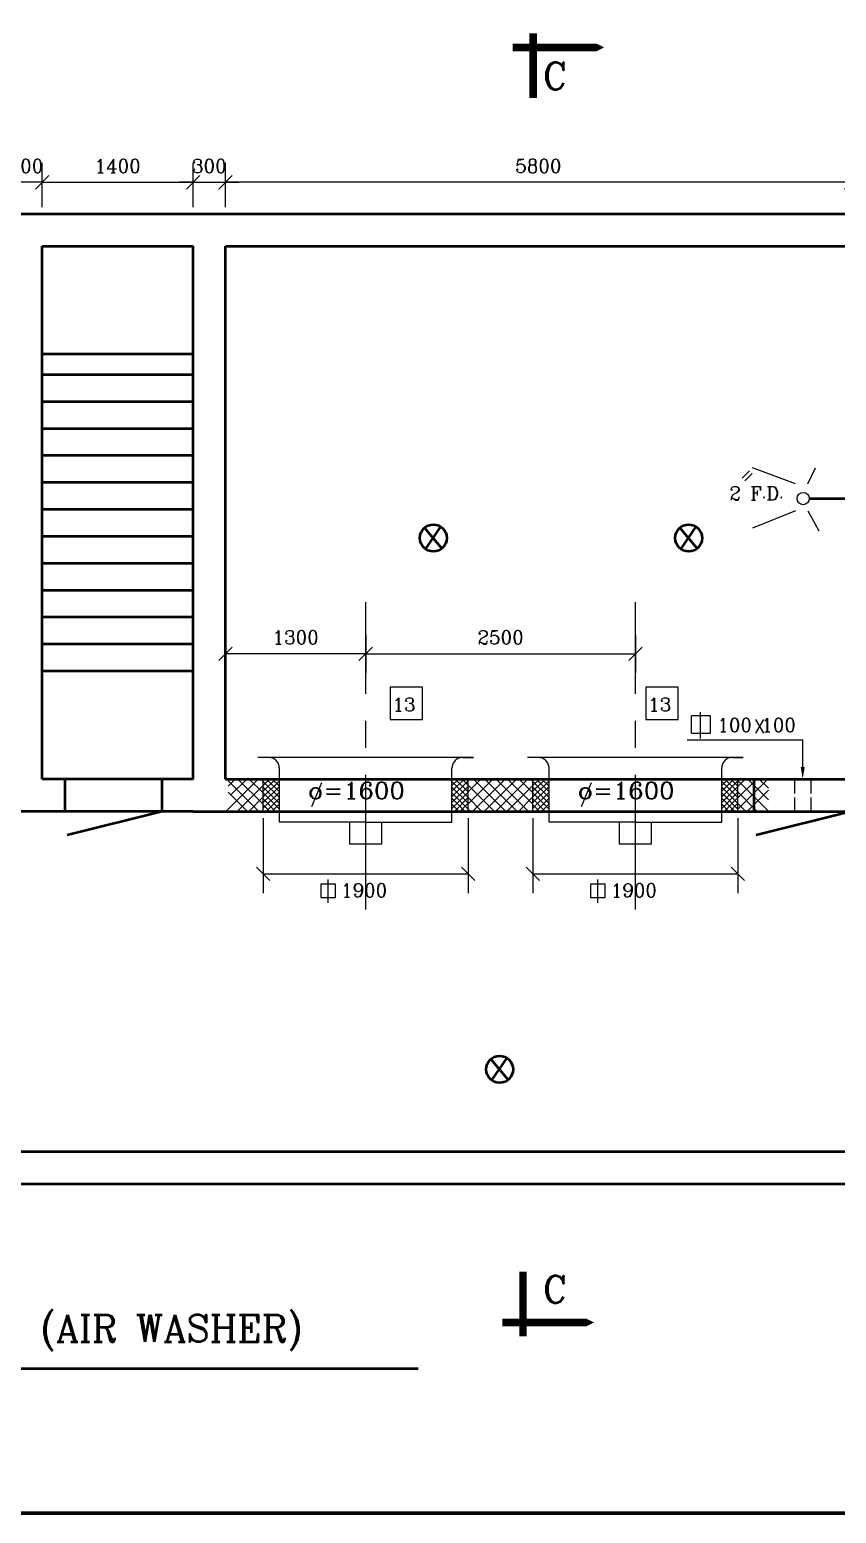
# Model space of a CAD drawing. Header units: inches. Extents: x 14.4 to 65.9, y 4.3 to 68.5.
# Drawn here: x 31.58 to 39.06, y 38.76 to 52.53 of the extents above; entities that cross this region are included whole.
import ezdxf
from ezdxf.enums import TextEntityAlignment as Align

# ---------------------------------------------------------------- set-up
doc = ezdxf.new("R2010")
doc.units = ezdxf.units.IN
doc.header["$MEASUREMENT"] = 0
doc.linetypes.add('CENTER', pattern=[2, 1.25, -0.25, 0.25, -0.25])
doc.layers.add('cadr', color=250, linetype='Continuous')
for name, color, linetype, lineweight in [('DIMEN', 5, 'Continuous', 25), ('STRUC', 3, 'Continuous', 50), ('UNITS', 7, 'Continuous', 25)]:
    doc.layers.add(name, color=color, linetype=linetype, lineweight=lineweight)
doc.styles.add('ROMANC', font='romanc')
doc.styles.add('ROMANS', font='romans')
doc.dimstyles.get("Standard").update_dxf_attribs({"dimtxt": 0.125, "dimasz": 0.125, "dimexe": 0.18, "dimexo": 0.0625, "dimgap": 0.09, "dimtad": 1, "dimdec": 4, "dimzin": 0, "dimdsep": 46, "dimtxsty": 'ROMANC', "dimblk": 'OBLIQUE', "dimcen": 0.09, "dimadec": 0, "dimazin": 0, "dimtfac": 1, "dimtdec": 4, "dimtofl": 0, "dimtmove": 0, "dimatfit": 3, "dimfxl": 1, "dimtolj": 1, "dimtzin": 0, "dimarcsym": 1})

# ---------------------------------------------------------------- blocks, each defined once
blk = doc.blocks.new('_Oblique')
at = {"layer": 'STRUC', "color": 0, "lineweight": -2}
blk.add_line((-0.5, -0.5), (0.5, 0.5), dxfattribs=at)
blk = doc.blocks.new('*D33')
at = {"layer": 'DIMEN', "color": 0, "lineweight": -2, "transparency": 16777216}
for p, q in [((33.094, 50.882), (33.094, 51.291)), ((33.394, 50.882), (33.394, 51.291)), ((33.094, 51.111), (32.969, 51.111)), ((33.094, 51.111), (33.394, 51.111)), ((33.394, 51.111), (33.519, 51.111))]:
    blk.add_line(p, q, dxfattribs=at)
at = {"layer": 'DIMEN', "color": 0, "lineweight": -2, "transparency": 16777216, "xscale": 0.125, "yscale": 0.125, "zscale": 0.125}
blk.add_blockref('_Oblique', (33.094, 51.111), dxfattribs=at)
at = {"layer": 'DIMEN', "color": 0, "lineweight": -2, "transparency": 16777216, "xscale": 0.125, "yscale": 0.125, "zscale": 0.125, "rotation": 180}
blk.add_blockref('_Oblique', (33.394, 51.111), dxfattribs=at)
at = {"layer": 'DIMEN', "color": 0, "transparency": 16777216, "insert": (33.244, 51.263), "char_height": 0.125, "attachment_point": 5, "style": 'ROMANC'}
blk.add_mtext('\\A1;300', dxfattribs=at)
blk = doc.blocks.new('*D34')
at = {"layer": 'DIMEN', "color": 0, "lineweight": -2, "transparency": 16777216}
for p, q in [((34.694, 46.913), (34.694, 46.557)), ((37.194, 46.913), (37.194, 46.557)), ((34.694, 46.737), (37.194, 46.737))]:
    blk.add_line(p, q, dxfattribs=at)
at = {"layer": 'DIMEN', "color": 0, "lineweight": -2, "transparency": 16777216, "xscale": 0.125, "yscale": 0.125, "zscale": 0.125, "rotation": 180}
blk.add_blockref('_Oblique', (34.694, 46.737), dxfattribs=at)
at = {"layer": 'DIMEN', "color": 0, "lineweight": -2, "transparency": 16777216, "xscale": 0.125, "yscale": 0.125, "zscale": 0.125}
blk.add_blockref('_Oblique', (37.194, 46.737), dxfattribs=at)
at = {"layer": 'DIMEN', "color": 0, "transparency": 16777216, "insert": (35.944, 46.89), "char_height": 0.125, "attachment_point": 5, "style": 'ROMANC'}
blk.add_mtext('\\A1;2500', dxfattribs=at)
blk = doc.blocks.new('*D86')
at = {"layer": 'DIMEN', "color": 0, "lineweight": -2, "transparency": 16777216}
for p, q in [((33.394, 50.944), (33.394, 51.291)), ((39.194, 50.838), (39.194, 51.291)), ((39.194, 51.111), (33.394, 51.111))]:
    blk.add_line(p, q, dxfattribs=at)
at = {"layer": 'DIMEN', "color": 0, "lineweight": -2, "transparency": 16777216, "xscale": 0.125, "yscale": 0.125, "zscale": 0.125, "rotation": 180}
blk.add_blockref('_Oblique', (33.394, 51.111), dxfattribs=at)
at = {"layer": 'DIMEN', "color": 0, "lineweight": -2, "transparency": 16777216, "xscale": 0.125, "yscale": 0.125, "zscale": 0.125}
blk.add_blockref('_Oblique', (39.194, 51.111), dxfattribs=at)
at = {"layer": 'DIMEN', "color": 0, "transparency": 16777216, "insert": (36.294, 51.263), "char_height": 0.125, "attachment_point": 5, "style": 'ROMANC'}
blk.add_mtext('\\A1;5800', dxfattribs=at)
blk = doc.blocks.new('*D87')
at = {"layer": 'DIMEN', "color": 0, "lineweight": -2, "transparency": 16777216}
for p, q in [((34.694, 46.8), (34.694, 46.917)), ((34.694, 46.737), (33.394, 46.737)), ((33.394, 46.7), (33.394, 46.557))]:
    blk.add_line(p, q, dxfattribs=at)
at = {"layer": 'DIMEN', "color": 0, "lineweight": -2, "transparency": 16777216, "xscale": 0.125, "yscale": 0.125, "zscale": 0.125, "rotation": 180}
blk.add_blockref('_Oblique', (33.394, 46.737), dxfattribs=at)
at = {"layer": 'DIMEN', "color": 0, "lineweight": -2, "transparency": 16777216, "xscale": 0.125, "yscale": 0.125, "zscale": 0.125}
blk.add_blockref('_Oblique', (34.694, 46.737), dxfattribs=at)
at = {"layer": 'DIMEN', "color": 0, "transparency": 16777216, "insert": (34.044, 46.89), "char_height": 0.125, "attachment_point": 5, "style": 'ROMANC'}
blk.add_mtext('\\A1;1300', dxfattribs=at)
blk = doc.blocks.new('*D91')
at = {"layer": 'DIMEN', "color": 0, "lineweight": -2, "transparency": 16777216}
for p, q in [((31.394, 50.882), (31.394, 51.291)), ((31.694, 50.882), (31.694, 51.291)), ((31.394, 51.111), (31.269, 51.111)), ((31.694, 51.111), (31.394, 51.111)), ((31.694, 51.111), (31.819, 51.111))]:
    blk.add_line(p, q, dxfattribs=at)
at = {"layer": 'DIMEN', "color": 0, "lineweight": -2, "transparency": 16777216, "xscale": 0.125, "yscale": 0.125, "zscale": 0.125}
blk.add_blockref('_Oblique', (31.394, 51.111), dxfattribs=at)
at = {"layer": 'DIMEN', "color": 0, "lineweight": -2, "transparency": 16777216, "xscale": 0.125, "yscale": 0.125, "zscale": 0.125, "rotation": 180}
blk.add_blockref('_Oblique', (31.694, 51.111), dxfattribs=at)
at = {"layer": 'DIMEN', "color": 0, "transparency": 16777216, "insert": (31.544, 51.263), "char_height": 0.125, "attachment_point": 5, "style": 'ROMANC'}
blk.add_mtext('\\A1;300', dxfattribs=at)
blk = doc.blocks.new('*D140')
at = {"layer": 'DIMEN', "color": 0, "lineweight": -2, "transparency": 16777216}
for p, q in [((31.694, 50.944), (31.694, 51.291)), ((33.094, 50.944), (33.094, 51.291)), ((31.694, 51.111), (33.094, 51.111))]:
    blk.add_line(p, q, dxfattribs=at)
at = {"layer": 'DIMEN', "color": 0, "lineweight": -2, "transparency": 16777216, "xscale": 0.125, "yscale": 0.125, "zscale": 0.125, "rotation": 180}
blk.add_blockref('_Oblique', (31.694, 51.111), dxfattribs=at)
at = {"layer": 'DIMEN', "color": 0, "lineweight": -2, "transparency": 16777216, "xscale": 0.125, "yscale": 0.125, "zscale": 0.125}
blk.add_blockref('_Oblique', (33.094, 51.111), dxfattribs=at)
at = {"layer": 'DIMEN', "color": 0, "transparency": 16777216, "insert": (32.394, 51.263), "char_height": 0.125, "attachment_point": 5, "style": 'ROMANC'}
blk.add_mtext('\\A1;1400', dxfattribs=at)

msp = doc.modelspace()

# ---------------------------------------------------------------- linework, layer by layer
at = {"color": 6, "linetype": 'CENTER', "lineweight": 25}
for p, q in [((34.6936, 44.36532), (34.6936, 47.21635)), ((37.1936, 44.36532), (37.1936, 47.21635))]:
    msp.add_line(p, q, dxfattribs=at)
for p, q in [((35.21991, 46.42663), (34.91991, 46.42663)), ((34.91991, 46.42663), (34.91991, 46.12663)), ((35.21991, 46.12663), (35.21991, 46.42663)), ((37.59026, 46.42663), (37.29026, 46.42663)), ((37.29026, 46.42663), (37.29026, 46.12663)), ((37.59026, 46.12663), (37.59026, 46.42663)), ((34.91991, 46.12663), (35.21991, 46.12663)), ((37.29026, 46.12663), (37.59026, 46.12663))]:
    msp.add_line(p, q)
at = {"linetype": 'Continuous'}
for p, q in [((35.6936, 45.77541), (33.6936, 45.77541)), ((38.1936, 45.77541), (36.1936, 45.77541)), ((33.7436, 45.27541), (33.7436, 45.57541)), ((35.4936, 45.42541), (35.4936, 45.62541)), ((35.6436, 45.27541), (35.6436, 45.57541)), ((36.2436, 45.27541), (36.2436, 45.57541)), ((37.9936, 45.42541), (37.9936, 45.62541)), ((38.1436, 45.27541), (38.1436, 45.57541)), ((34.28529, 45.54084), (34.18997, 45.31857)), ((36.78529, 45.54084), (36.68997, 45.31857)), ((34.5436, 45.17541), (34.5436, 44.97541)), ((34.8436, 44.97541), (34.8436, 45.17541)), ((37.0436, 45.17541), (37.0436, 44.97541)), ((37.3436, 44.97541), (37.3436, 45.17541)), ((34.5436, 44.97541), (34.8436, 44.97541)), ((37.0436, 44.97541), (37.3436, 44.97541))]:
    msp.add_line(p, q, dxfattribs=at)
at = {"color": 7, "linetype": 'CENTER'}
for p, q in [((33.7936, 45.77541), (33.6936, 45.77541)), ((35.5936, 45.77541), (35.6936, 45.77541)), ((36.2936, 45.77541), (36.1936, 45.77541)), ((38.0936, 45.77541), (38.1936, 45.77541))]:
    msp.add_line(p, q, dxfattribs=at)
at = {"color": 0, "linetype": 'Continuous'}
for p, q in [((33.6974, 45.57541), (33.3974, 45.27541)), ((33.48526, 45.57541), (33.41847, 45.50862)), ((33.70274, 45.27541), (33.41847, 45.55967)), ((33.59133, 45.57541), (33.44133, 45.42541)), ((33.7436, 45.34061), (33.5088, 45.57541)), ((33.7436, 45.44667), (33.61487, 45.57541)), ((33.7436, 45.55274), (33.72094, 45.57541)), ((33.75043, 45.57541), (33.7436, 45.56858)), ((33.80346, 45.57541), (33.7436, 45.51555)), ((33.8565, 45.57541), (33.7436, 45.46252)), ((33.8936, 45.55949), (33.7436, 45.40949)), ((33.8936, 45.45577), (33.77397, 45.57541)), ((33.8936, 45.50881), (33.827, 45.57541)), ((33.8936, 45.56184), (33.88003, 45.57541)), ((35.60658, 45.57541), (35.4936, 45.46243)), ((35.50052, 45.57541), (35.4936, 45.5685)), ((35.55355, 45.57541), (35.4936, 45.51546)), ((35.6436, 45.45586), (35.52406, 45.57541)), ((35.88743, 45.27541), (35.58743, 45.57541)), ((35.6436, 45.56193), (35.63012, 45.57541)), ((35.76194, 45.57541), (35.6436, 45.45708)), ((35.87364, 45.57541), (35.6436, 45.34537)), ((35.98526, 45.57541), (35.68526, 45.27541)), ((35.99349, 45.27541), (35.69349, 45.57541)), ((36.09133, 45.57541), (35.79133, 45.27541)), ((36.09667, 45.27541), (35.79667, 45.57541)), ((36.1974, 45.57541), (35.8974, 45.27541)), ((36.20274, 45.27541), (35.90274, 45.57541)), ((36.2436, 45.34061), (36.0088, 45.57541)), ((36.2436, 45.44667), (36.11487, 45.57541)), ((36.2436, 45.55274), (36.22094, 45.57541)), ((36.3565, 45.57541), (36.2436, 45.46252)), ((36.30346, 45.57541), (36.2436, 45.51555)), ((36.25043, 45.57541), (36.2436, 45.56858)), ((36.3936, 45.55949), (36.2436, 45.40949)), ((36.3936, 45.45577), (36.27397, 45.57541)), ((36.3936, 45.50881), (36.327, 45.57541)), ((36.3936, 45.56184), (36.38003, 45.57541)), ((38.10658, 45.57541), (37.9936, 45.46243)), ((38.05355, 45.57541), (37.9936, 45.51546)), ((38.00052, 45.57541), (37.9936, 45.5685)), ((38.1436, 45.45586), (38.02406, 45.57541)), ((38.1436, 45.5089), (38.07709, 45.57541)), ((38.1436, 45.56193), (38.13012, 45.57541)), ((38.42847, 45.57909), (38.1436, 45.29423)), ((38.21265, 45.57541), (38.1436, 45.50636)), ((38.31872, 45.57541), (38.1436, 45.4003)), ((38.43012, 45.27541), (38.1436, 45.56193)), ((38.42847, 45.38313), (38.23619, 45.57541)), ((38.42847, 45.4892), (38.34226, 45.57541)), ((33.59667, 45.27541), (33.41847, 45.45361)), ((33.7436, 45.51555), (33.50346, 45.27541)), ((33.8936, 45.40274), (33.7436, 45.55274)), ((33.8936, 45.50645), (33.7436, 45.35645)), ((33.8936, 45.34971), (33.7436, 45.49971)), ((33.8936, 45.45342), (33.7436, 45.30342)), ((33.8936, 45.29667), (33.7436, 45.44667)), ((35.6436, 45.5594), (35.4936, 45.4094)), ((35.6436, 45.40283), (35.4936, 45.55283)), ((35.6436, 45.50636), (35.4936, 45.35636)), ((35.6436, 45.3498), (35.4936, 45.4998)), ((35.6436, 45.45333), (35.4936, 45.30333)), ((35.6436, 45.29676), (35.4936, 45.44676)), ((35.62102, 45.42541), (35.61835, 45.42808)), ((36.2436, 45.51555), (36.00346, 45.27541)), ((36.3936, 45.40274), (36.2436, 45.55274)), ((36.3936, 45.50645), (36.2436, 45.35645)), ((36.3936, 45.34971), (36.2436, 45.49971)), ((36.3936, 45.45342), (36.2436, 45.30342)), ((36.3936, 45.29667), (36.2436, 45.44667)), ((38.1436, 45.5594), (37.9936, 45.4094)), ((38.1436, 45.40283), (37.9936, 45.55283)), ((38.1436, 45.50636), (37.9936, 45.35636)), ((38.21799, 45.27541), (37.9936, 45.4998)), ((38.1436, 45.45333), (37.9936, 45.30333)), ((38.1436, 45.29676), (37.9936, 45.44676)), ((38.12102, 45.42541), (38.11835, 45.42808)), ((38.32406, 45.27541), (38.1436, 45.45586)), ((38.42847, 45.47303), (38.23085, 45.27541)), ((33.7436, 45.40939), (33.60962, 45.27541)), ((33.85864, 45.27541), (33.7436, 45.39044)), ((33.80362, 45.27541), (33.7436, 45.33543)), ((33.8936, 45.39841), (33.77061, 45.27541)), ((33.8936, 45.34584), (33.82317, 45.27541)), ((35.61438, 45.27541), (35.4936, 45.39619)), ((35.56071, 45.27541), (35.4936, 45.34252)), ((35.6436, 45.40276), (35.51626, 45.27541)), ((35.6436, 45.35127), (35.56774, 45.27541)), ((35.77089, 45.27541), (35.6436, 45.4027)), ((35.66496, 45.27541), (35.6436, 45.29676)), ((36.2436, 45.40939), (36.10962, 45.27541)), ((36.35864, 45.27541), (36.2436, 45.39044)), ((36.30362, 45.27541), (36.2436, 45.33543)), ((36.3936, 45.39841), (36.27061, 45.27541)), ((36.3936, 45.34584), (36.32317, 45.27541)), ((38.11438, 45.27541), (37.9936, 45.39619)), ((38.06071, 45.27541), (37.9936, 45.34252)), ((38.1436, 45.40276), (38.01626, 45.27541)), ((38.1436, 45.35127), (38.06774, 45.27541))]:
    msp.add_line(p, q, dxfattribs=at)
at = {"linetype": 'CENTER'}
for p, q in [((33.8936, 45.17541), (33.8936, 45.67541)), ((35.4936, 45.62541), (35.4936, 45.67541)), ((36.3936, 45.17541), (36.3936, 45.67541)), ((37.9936, 45.62541), (37.9936, 45.67541)), ((35.4936, 45.17541), (35.4936, 45.42541)), ((37.9936, 45.17541), (37.9936, 45.42541)), ((34.6936, 45.17541), (33.8936, 45.17541)), ((34.6936, 45.17541), (35.4936, 45.17541)), ((37.1936, 45.17541), (36.3936, 45.17541)), ((37.1936, 45.17541), (37.9936, 45.17541))]:
    msp.add_line(p, q, dxfattribs=at)
at = {"color": 5, "linetype": 'Continuous', "lineweight": 25}
for p, q in [((34.2787, 44.59865), (34.2787, 44.47566)), ((34.3457, 44.42724), (34.3457, 44.64318)), ((34.41271, 44.47566), (34.41271, 44.59865)), ((36.7787, 44.59865), (36.7787, 44.47566)), ((36.8457, 44.42724), (36.8457, 44.64318)), ((36.91271, 44.47566), (36.91271, 44.59865)), ((34.2787, 44.47566), (34.41271, 44.47566)), ((36.7787, 44.47566), (36.91271, 44.47566))]:
    msp.add_line(p, q, dxfattribs=at)
at = {"linetype": 'CENTER'}
for centre, start, end in [((33.7936, 45.67541), 0, 90), ((35.5936, 45.67541), 90, 180), ((36.2936, 45.67541), 0, 90), ((38.0936, 45.67541), 90, 180)]:
    msp.add_arc(centre, 0.1, start, end, dxfattribs=at)
at = {"layer": 'cadr', "color": 250, "linetype": 'Continuous', "lineweight": 70}
msp.add_line((65.85116, 38.76303), (14.35116, 38.76303), dxfattribs=at)
at = {"layer": 'DIMEN'}
for p, q in [((37.88945, 46.16138), (37.71506, 46.16138)), ((37.71506, 46.00207), (37.71506, 46.16138)), ((37.79631, 45.9504), (37.79631, 46.19582)), ((37.88945, 46.00207), (37.88945, 46.16138)), ((37.71506, 46.00207), (37.88945, 46.00207)), ((38.673, 45.43953), (38.673, 45.57541)), ((38.823, 45.43953), (38.823, 45.57541)), ((38.673, 45.27541), (38.673, 45.40488)), ((38.823, 45.27541), (38.823, 45.40488)), ((33.7436, 45.21291), (33.7436, 44.51486)), ((35.6436, 45.21291), (35.6436, 44.51486)), ((36.2436, 45.21291), (36.2436, 44.51486)), ((38.1436, 45.21291), (38.1436, 44.51486))]:
    msp.add_line(p, q, dxfattribs=at)
at = {"layer": 'DIMEN', "color": 5}
for p, q in [((38.74472, 45.93499), (37.67278, 45.93499)), ((38.74472, 45.68541), (38.74472, 45.93499)), ((33.7436, 44.69486), (35.6436, 44.69486)), ((36.2436, 44.69486), (38.1436, 44.69486))]:
    msp.add_line(p, q, dxfattribs=at)
at = {"layer": 'DIMEN', "color": 5, "lineweight": -2}
for p, q in [((33.8061, 44.63236), (33.6811, 44.75736)), ((35.5811, 44.75736), (35.7061, 44.63236)), ((36.3061, 44.63236), (36.1811, 44.75736)), ((38.0811, 44.75736), (38.2061, 44.63236))]:
    msp.add_line(p, q, dxfattribs=at)
at = {"layer": 'DIMEN', "color": 5, "linetype": 'Continuous', "lineweight": 25}
for p, q in [((34.41271, 44.59865), (34.2787, 44.59865)), ((36.91271, 44.59865), (36.7787, 44.59865))]:
    msp.add_line(p, q, dxfattribs=at)
at = {"layer": 'DIMEN', "color": 3}
for points in [[(36.05466, 52.36266, 0.07, 0.07, 0), (36.65466, 52.36266, 0.25, 0, 0), (36.90466, 52.36266, 0, 0, 0)], [(35.96007, 40.53379, 0.07, 0.07, 0), (36.56007, 40.53379, 0.25, 0, 0), (36.81007, 40.53379, 0, 0, 0)]]:
    msp.add_lwpolyline(points, format="xyseb", dxfattribs=at)
at = {"layer": 'DIMEN', "color": 3, "const_width": 0.07}
for points in [[(36.2468, 51.8922), (36.2468, 52.4922)], [(36.15221, 41.00426), (36.15221, 40.40426)]]:
    msp.add_lwpolyline(points, dxfattribs=at)
at = {"layer": 'DIMEN', "color": 5}
msp.add_solid([(38.76305, 45.68541), (38.72638, 45.68541), (38.74472, 45.57541)], dxfattribs=at)
at = {"layer": 'STRUC'}
for p, q in [((16.6436, 50.81941), (48.1436, 50.81941)), ((31.6936, 45.57541), (31.6936, 50.51941)), ((31.6936, 50.51941), (33.0936, 50.51941)), ((33.0936, 45.57541), (33.0936, 50.51941)), ((33.3936, 50.51941), (39.1936, 50.51941)), ((33.3936, 45.57541), (33.3936, 50.51941)), ((33.0936, 45.57541), (31.6936, 45.57541)), ((33.3936, 45.57541), (39.1936, 45.57541)), ((33.0936, 45.27541), (25.7436, 45.27541)), ((32.80669, 45.27541), (31.92695, 45.05539)), ((33.0936, 45.27541), (39.0436, 45.27541)), ((39.1936, 45.27541), (38.31386, 45.05539)), ((39.0436, 45.27541), (42.2436, 45.27541)), ((37.1936, 44.36532), (37.1936, 44.36532)), ((21.0436, 42.11941), (47.8436, 42.11941)), ((16.6436, 41.81941), (48.1436, 41.81941))]:
    msp.add_line(p, q, dxfattribs=at)
at = {"layer": 'STRUC', "color": 7}
for p, q in [((31.6936, 49.51941), (33.0936, 49.51941)), ((33.0936, 49.32541), (31.6936, 49.32541)), ((33.0936, 49.07541), (31.6936, 49.07541)), ((33.0936, 48.82541), (31.6936, 48.82541)), ((33.0936, 48.57541), (31.6936, 48.57541)), ((33.0936, 48.32541), (31.6936, 48.32541)), ((33.0936, 48.07541), (31.6936, 48.07541)), ((33.0936, 47.82541), (31.6936, 47.82541)), ((33.0936, 47.57541), (31.6936, 47.57541)), ((33.0936, 47.32541), (31.6936, 47.32541)), ((33.0936, 47.07541), (31.6936, 47.07541)), ((33.0936, 46.82541), (31.6936, 46.82541)), ((33.0936, 46.57541), (31.6936, 46.57541))]:
    msp.add_line(p, q, dxfattribs=at)
at = {"layer": 'STRUC', "linetype": 'Continuous'}
for p, q in [((31.90669, 45.27541), (31.90669, 45.57541)), ((32.80669, 45.27541), (32.80669, 45.57541)), ((38.2936, 45.27541), (38.2936, 45.57541))]:
    msp.add_line(p, q, dxfattribs=at)
at = {"layer": 'STRUC', "color": 3, "lineweight": 50}
msp.add_line((28.93384, 40.10545), (35.17902, 40.10545), dxfattribs=at)
at = {"layer": 'UNITS', "color": 7}
for p, q in [((38.67679, 48.31285), (38.27863, 48.4621)), ((38.79185, 48.31285), (38.8628, 48.4621)), ((38.67679, 48.06418), (38.28075, 47.90126)), ((38.79185, 48.06418), (38.89329, 47.87702))]:
    msp.add_line(p, q, dxfattribs=at)
at = {"layer": 'UNITS', "color": 3, "lineweight": 50}
for p, q in [((38.80601, 48.17715), (43.07216, 48.17715)), ((35.23969, 47.90585), (35.39957, 47.7137)), ((35.38767, 47.91702), (35.24778, 47.71)), ((37.60661, 47.90585), (37.76649, 47.7137)), ((37.7546, 47.91702), (37.6147, 47.71)), ((35.853, 42.97651), (36.01288, 42.78436)), ((36.00098, 42.98768), (35.86109, 42.78066))]:
    msp.add_line(p, q, dxfattribs=at)
at = {"layer": 'UNITS', "color": 7}
msp.add_circle((38.74925, 48.17715), 0.05675, dxfattribs=at)
at = {"layer": 'UNITS', "color": 3, "lineweight": 50}
for centre in [(35.32125, 47.81113), (37.68818, 47.81113), (35.93457, 42.88179)]:
    msp.add_circle(centre, 0.125, dxfattribs=at)

# ---------------------------------------------------------------- texts
at = {"linetype": 'Continuous', "style": 'ROMANC'}
for p, p2 in [((34.1582, 45.39001), (35.05579, 45.39001)), ((36.6582, 45.39001), (37.55579, 45.39001))]:
    msp.add_text('o=1600', height=0.157079, dxfattribs=at).set_placement(p, p2, align=Align.ALIGNED)
at = {"layer": 'DIMEN', "color": 3, "style": 'ROMANC'}
for p in [(36.33459, 51.9736), (36.33459, 40.71622)]:
    msp.add_text('C', height=0.25, dxfattribs=at).set_placement(p)
at = {"layer": 'DIMEN', "style": 'ROMANC'}
msp.add_text('=', height=0.125, rotation=45, dxfattribs=at).set_placement((38.21772, 48.30058))
for s, p in [('2 F.D.', (38.06517, 48.16382)), ('100 100', (37.95293, 46.01454)), ('1900', (34.46444, 44.47986)), ('1900', (36.96444, 44.47986))]:
    msp.add_text(s, height=0.125, dxfattribs=at).set_placement(p)
at = {"layer": 'DIMEN', "color": 5, "style": 'ROMANS'}
msp.add_text('X', height=0.125, dxfattribs=at).set_placement((38.28993, 46.00099))
at = {"layer": 'STRUC', "color": 3, "lineweight": 50, "style": 'ROMANC'}
msp.add_text('FIRST FLOOR (AIR WASHER)', height=0.25, dxfattribs=at).set_placement((29.22878, 40.35503))
at = {"layer": 'UNITS', "style": 'ROMANC'}
for p in [(34.94131, 46.20384), (37.31166, 46.20384)]:
    msp.add_text('13', height=0.125, dxfattribs=at).set_placement(p)

# ---------------------------------------------------------------- dimensions: what is measured, and where the dimension line sits
at = {"layer": 'DIMEN'}
dim = msp.add_linear_dim(base=(31.3936, 51.11097), p1=(31.6936, 50.81941), p2=(31.3936, 50.81941), angle=180, text='300', dimstyle='Standard', override={"dimtix": 1, "dimtofl": 1}, dxfattribs=at)
dim.commit()
dim.dimension.update_dxf_attribs({"geometry": '*D91', "text_midpoint": (31.5436, 51.26347)})
for base, p1, p2, text, picture, middle in [((33.0936, 51.11097), (31.6936, 50.88191), (33.0936, 50.88191), '1400', '*D140', (32.3936, 51.26347)), ((33.3936, 51.11097), (33.0936, 50.81941), (33.3936, 50.81941), '300', '*D33', (33.2436, 51.26347)), ((33.3936, 51.11097), (39.1936, 50.77539), (33.3936, 50.88191), '5800', '*D86', (36.2936, 51.26347)), ((33.3936, 46.73749), (34.6936, 46.73749), (33.3936, 46.7623), '1300', '*D87', (34.0436, 46.88999)), ((37.1936, 46.73749), (34.6936, 46.9757), (37.1936, 46.9757), '2500', '*D34', (35.9436, 46.88999))]:
    dim = msp.add_linear_dim(base=base, p1=p1, p2=p2, text=text, dimstyle='Standard', override={"dimtix": 1, "dimtofl": 1}, dxfattribs=at)
    dim.commit()
    dim.dimension.update_dxf_attribs({"geometry": picture, "text_midpoint": middle})

doc.saveas('drawing.dxf')
